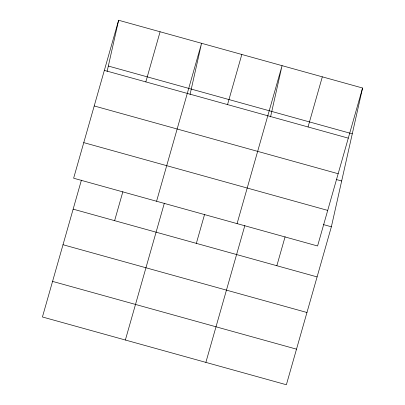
<?xml version="1.0" encoding="UTF-8"?>
<svg xmlns="http://www.w3.org/2000/svg" width="405" height="405" viewBox="0 0 405 405"><rect width="100%" height="100%" fill="white"/><g stroke="black" fill="none" stroke-linecap="round" stroke-linejoin="round"><path stroke-width="0.61" d="M107.107 71.488L118.624 20.25L362.571 88.022L331.371 226.785L286.375 384.75L42.429 316.978L81.405 180.154M190.046 94.527L201.569 43.289L156.568 201.255M270.55 116.893L282.067 65.656L237.072 223.621M118.624 20.25L73.629 178.215L317.576 245.982L362.571 88.022M145.82 81.896L160.096 31.772M114.62 220.659L122.877 191.676M125.368 340.023L164.344 203.194M227.539 104.596L241.82 54.472M196.339 243.364L204.596 214.377M205.872 362.384L244.848 225.56M308.043 126.962L322.319 76.839M276.843 265.731L285.1 236.743M108.327 66.045L352.274 133.812M104.348 70.374L348.295 138.14M94.208 105.958L338.155 173.73M336.261 179.491L341.668 180.994M83.764 142.626L327.711 210.398M323.56 224.618L331.371 226.785M73.148 209.142L317.095 276.909M63.008 244.726L306.955 312.498M52.564 281.394L296.511 349.161"/></g></svg>
